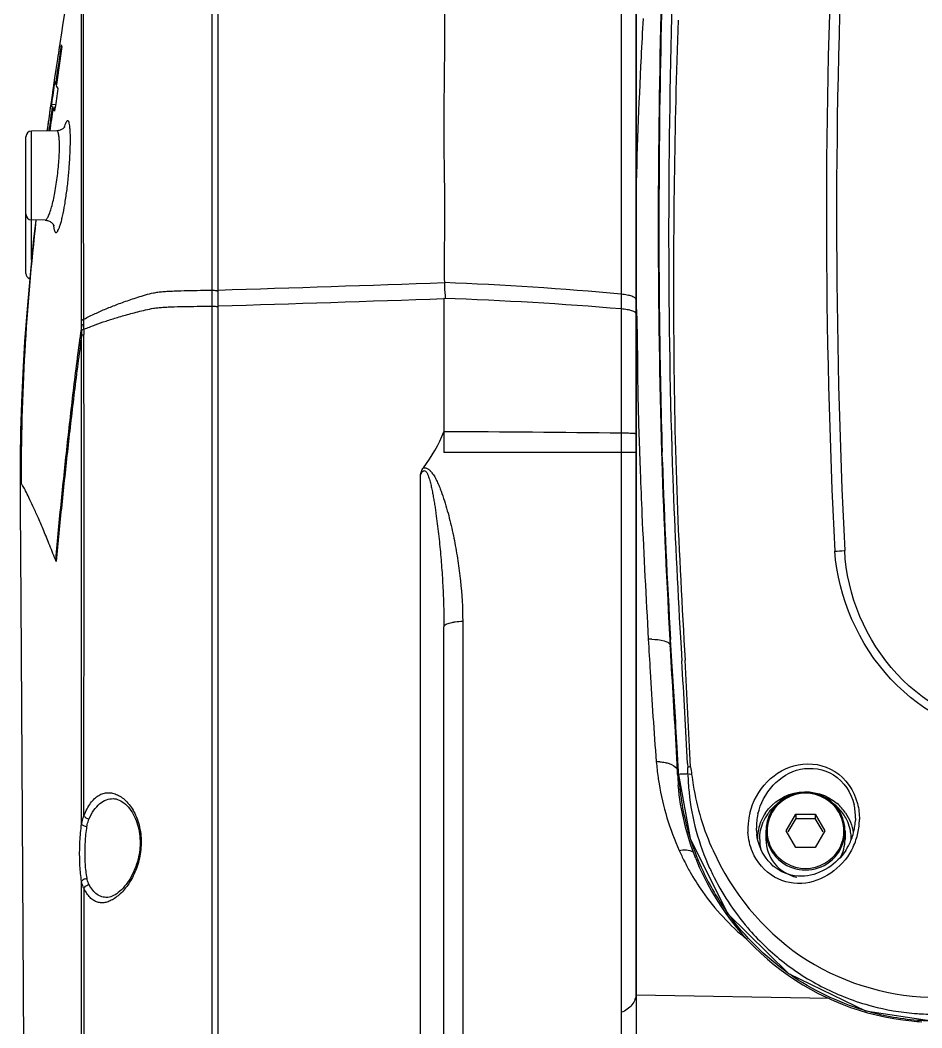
# Model space of a CAD drawing. Header units: millimetres. Extents: x 4086 to 8300, y 123 to 1549.
# Drawn here: x 6706.65 to 6726.6, y 817.51 to 839.81 of the extents above; entities that cross this region are included whole.
import ezdxf

# ---------------------------------------------------------------- set-up
doc = ezdxf.new("R2010")
doc.units = ezdxf.units.MM
doc.layers.add('外形图', color=7, linetype='Continuous')

msp = doc.modelspace()

# ---------------------------------------------------------------- linework, layer by layer
at = {"layer": '外形图'}
for p, q in [((6710.8976, 786.4871), (6710.8976, 844.8563)), ((6711.0291, 773.2315), (6711.0291, 844.8616)), ((6719.9527, 844.0513), (6719.9526, 833.7431)), ((6720.2791, 843.5823), (6720.2791, 816.8915)), ((6720.2791, 818.2281), (6720.2791, 842.2456)), ((6707.4761, 838.9435), (6707.4145, 838.5339)), ((6707.4145, 838.5339), (6707.3722, 838.2474)), ((6707.4145, 838.5339), (6707.3818, 838.3129)), ((6707.4328, 838.3888), (6707.4523, 838.3842)), ((6707.4522, 838.3842), (6707.4479, 838.3539)), ((6707.3361, 837.9962), (6707.3176, 837.867)), ((6707.3434, 837.9508), (6707.4346, 837.9453)), ((6707.3176, 837.867), (6707.2833, 837.6276)), ((6707.3165, 837.861), (6707.3174, 837.867)), ((6707.3607, 837.8901), (6707.4263, 837.8862)), ((6707.3763, 837.8552), (6707.4217, 837.8531)), ((6707.4217, 837.8531), (6707.4134, 837.7941)), ((6707.4599, 837.3618), (6706.9019, 837.3521)), ((6706.9019, 834.499), (6706.9019, 837.3521)), ((6707.2508, 837.3996), (6707.245, 837.3578)), ((6706.7791, 835.5121), (6706.7791, 837.2271)), ((6706.7791, 834.2047), (6706.7791, 835.5118)), ((6707.2011, 835.3819), (6706.9019, 835.3871)), ((6716.0291, 833.6486), (6716.0291, 830.6991)), ((6719.9528, 833.4165), (6719.9526, 830.6672)), ((6708.0102, 832.9409), (6708.0101, 833.0531)), ((6708.0632, 832.969), (6708.0632, 833.0852)), ((6708.0104, 822.0193), (6708.0106, 832.8278)), ((6716.0287, 830.6993), (6716.0291, 830.7003)), ((6716.0291, 830.6991), (6716.0291, 830.2368)), ((6719.9526, 830.6672), (6719.9526, 830.2368)), ((6720.2791, 830.2368), (6716.0291, 830.2368)), ((6719.9526, 830.2368), (6719.9527, 817.8504)), ((6720.8641, 830.0278), (6720.8572, 830.2533)), ((6715.5072, 816.9832), (6715.5082, 829.7337)), ((6707.4465, 827.8284), (6707.4303, 827.87)), ((6716.0291, 816.9405), (6716.0291, 826.3834)), ((6716.4432, 826.5077), (6716.4431, 817.3698)), ((6721.2627, 826.142), (6721.2759, 825.9181)), ((6721.0403, 825.9042), (6721.0371, 825.9589)), ((6721.058, 825.6113), (6721.0403, 825.9042)), ((6721.0739, 825.6123), (6721.0438, 826.1043)), ((6721.2759, 825.9181), (6721.2932, 825.6253)), ((6721.08, 825.5137), (6721.0739, 825.6123)), ((6721.1983, 823.1147), (6721.1874, 823.341)), ((6721.2203, 823.145), (6721.21, 823.3423)), ((6721.4183, 823.3529), (6721.4223, 823.2709)), ((6721.2218, 823.1159), (6721.2203, 823.145)), ((6721.2203, 823.112), (6721.4767, 821.6943)), ((6723.5991, 821.8659), (6723.8141, 822.2317)), ((6723.8141, 822.1374), (6723.6403, 821.8417)), ((6723.8141, 822.2317), (6723.8141, 822.1374)), ((6723.8141, 822.2317), (6724.2441, 822.2317)), ((6723.8141, 822.1374), (6724.2441, 822.1374)), ((6724.2441, 822.2317), (6724.2441, 822.1374)), ((6724.2441, 822.2317), (6724.4591, 821.866)), ((6724.4179, 821.8417), (6724.2441, 822.1374)), ((6725.1353, 822.1498), (6725.1337, 822.0958)), ((6722.9449, 821.8756), (6722.9434, 821.9276)), ((6723.1541, 821.8612), (6723.1541, 821.6774)), ((6723.8141, 821.5002), (6723.5991, 821.8659)), ((6724.4591, 821.866), (6724.2441, 821.5002)), ((6724.9041, 821.8613), (6724.9041, 821.6774)), ((6724.2441, 821.5002), (6723.8141, 821.5002)), ((6708.0105, 786.6023), (6708.0108, 820.7431)), ((6724.5547, 818.1535), (6720.2791, 818.2281)), ((6725.3561, 817.8841), (6726.8235, 817.6588)), ((6719.9527, 817.8504), (6719.9526, 816.4225))]:
    msp.add_line(p, q, dxfattribs=at)
for points in [[(6708.0102, 842.0033), (6707.9793, 841.8811), (6707.9465, 841.7415), (6707.9138, 841.592), (6707.8815, 841.434), (6707.8497, 841.2686), (6707.8182, 841.0969), (6707.7871, 840.9192), (6707.756, 840.7359), (6707.7249, 840.5474), (6707.6937, 840.3541), (6707.6623, 840.1562), (6707.6305, 839.9531), (6707.598, 839.7439), (6707.5647, 839.5276), (6707.529, 839.2937)], [(6707.64, 837.4567), (6707.6403, 837.4572), (6707.6401, 837.4568), (6707.639, 837.455), (6707.6371, 837.4519), (6707.6341, 837.4476), (6707.6301, 837.4423), (6707.6251, 837.4361), (6707.6189, 837.4294), (6707.6115, 837.4221), (6707.6028, 837.4143), (6707.5925, 837.4062), (6707.5806, 837.398), (6707.5668, 837.3898), (6707.5513, 837.3822), (6707.5343, 837.3753), (6707.5158, 837.3696), (6707.4962, 837.3653), (6707.4756, 837.3626), (6707.4599, 837.3618)], [(6706.9962, 835.3854), (6706.9493, 834.9709), (6706.8692, 834.1734), (6706.8034, 833.4167), (6706.7506, 832.6949), (6706.7099, 832.0057), (6706.6804, 831.3471), (6706.6612, 830.7174), (6706.6517, 830.1133), (6706.6511, 829.5397)], [(6707.2011, 835.3819), (6707.2168, 835.381), (6707.2378, 835.3783), (6707.2584, 835.3736), (6707.2782, 835.3672), (6707.2968, 835.3593), (6707.3139, 835.3502), (6707.3293, 835.3403), (6707.3428, 835.3299), (6707.3545, 835.3195), (6707.3645, 835.3093), (6707.3727, 835.2997), (6707.3795, 835.2907), (6707.3851, 835.2825), (6707.3896, 835.275), (6707.3931, 835.2684), (6707.3957, 835.263), (6707.3974, 835.259), (6707.3983, 835.2564), (6707.3986, 835.2557)], [(6706.6511, 829.5397), (6706.6544, 829.0258), (6706.6606, 828.0089), (6706.6669, 826.9444)], [(6706.6669, 826.9444), (6706.6871, 823.4114), (6706.7517, 812.0991)], [(6708.7137, 822.5789), (6708.7381, 822.5774), (6708.7729, 822.5716), (6708.8077, 822.5619), (6708.8423, 822.5484), (6708.8769, 822.5312), (6708.9113, 822.5103), (6708.9453, 822.486), (6708.9786, 822.4583), (6709.0111, 822.4275), (6709.0425, 822.3938), (6709.0726, 822.3574), (6709.1013, 822.3185), (6709.1284, 822.2775), (6709.1537, 822.2346), (6709.177, 822.1901), (6709.1983, 822.1445), (6709.2177, 822.0977), (6709.235, 822.0501), (6709.2503, 822.0017), (6709.2636, 821.9526), (6709.275, 821.9029), (6709.2846, 821.8527), (6709.2922, 821.802), (6709.2981, 821.7509), (6709.3021, 821.6994), (6709.3042, 821.6476), (6709.3046, 821.5955), (6709.3032, 821.5432), (6709.3003, 821.4963)], [(6721.4767, 821.6943), (6722.3062, 820.0401), (6723.6509, 818.7062), (6725.3561, 817.8841)], [(6709.3003, 821.4963), (6709.2962, 821.4502), (6709.2897, 821.3977), (6709.2814, 821.3449), (6709.2712, 821.2918), (6709.2591, 821.2385), (6709.245, 821.1852), (6709.229, 821.1319), (6709.2109, 821.0788), (6709.1907, 821.0259), (6709.1685, 820.9733), (6709.1442, 820.9214), (6709.118, 820.8702), (6709.0899, 820.8203), (6709.0601, 820.7719), (6709.0287, 820.7253), (6708.996, 820.6808), (6708.9623, 820.6387), (6708.9276, 820.5995), (6708.8925, 820.5632), (6708.8571, 820.5302), (6708.8217, 820.5007), (6708.7868, 820.4747), (6708.7526, 820.4524), (6708.7194, 820.4338), (6708.687, 820.4186), (6708.6553, 820.4069), (6708.6245, 820.3985), (6708.5945, 820.3936), (6708.5741, 820.3924)]]:
    msp.add_lwpolyline(points, dxfattribs=at)
for centre, radius, start, end in [((6875.8885, 835.489), 151.3962, 177.280358, 182.814573), ((6874.3768, 835.41), 149.6609, 177.219632, 182.811288), ((6897.9195, 835.3156), 177.1491, 178.408091, 181.543506), ((6912.2583, 835.253), 191.4731, 178.516139, 179.798589), ((6963.5181, 800.9371), 258.8095, 171.484295, 171.679637), ((7013.611, 793.9032), 309.3731, 171.575766, 171.733494), ((6707.9404, 839.392), 0.4002, 199.00226, 204.37756), ((6860.0423, 815.8935), 154.2838, 171.593196, 171.780393), ((6734.5754, 834.3128), 27.4862, 171.6319, 171.76998), ((6906.1027, 810.0607), 200.6154, 171.910025, 172.036869), ((6755.4423, 830.9389), 48.6211, 171.65407, 171.80792), ((6825.4682, 820.9839), 119.3114, 171.8539, 172.111528), ((6742.4985, 832.7777), 35.5473, 171.77854, 172.07145), ((6835.3235, 819.6945), 129.2297, 171.921498, 172.143544), ((6798.5943, 824.8028), 92.2073, 172.005024, 172.173911), ((6706.9041, 837.2271), 0.125, 91, 180), ((6708.8354, 837.066), 1.2662, 161.88368, 163.02595), ((6849.5967, 834.4776), 128.8183, 179.355553, 181.879311), ((6890.8402, 835.2126), 170.0553, 179.759609, 181.671126), ((6706.9041, 835.5121), 0.125, 180, 269), ((6706.9041, 834.2047), 0.125, 180, 250.17319), ((6666.0757, 2271.6003), 1438.4683, 271.7908355, 271.9904611), ((6713.3479, 763.0198), 71.031, 84.664728, 87.829435), ((6666.026, 2286.0698), 1453.284, 271.7745307, 271.9717614), ((6713.3474, 755.5111), 78.1849, 85.153649, 88.034422), ((6678.7904, 833.1076), 29.2197, 359.89298, 0.0974), ((6679.0391, 833.0808), 29.0241, 0.00862, 0.2235), ((6743.8542, 833.0044), 35.844, 180.1015, 180.28218), ((6763.4681, 832.9239), 55.405, 179.95344, 180.07288), ((6712.7887, 832.0171), 3.4977, 322.7761, 337.86697), ((6713.3689, 262.8173), 567.8881, 89.335733, 89.731605), ((6860.2386, 834.4142), 139.4577, 181.590328, 181.784228), ((6843.6628, 834.4059), 123.3765, 181.936482, 182.131971), ((6870.8692, 834.8867), 150.0979, 181.838163, 183.409973), ((6859.7248, 834.4207), 138.9302, 181.811959, 183.431791), ((6720.6095, 824.6728), 1.4337, 89.1151, 92.32979), ((6500.2768, 812.3219), 221.4165, 2.855665, 3.444582), ((6546.6085, 815.6239), 175.0435, 2.507398, 3.281025), ((6598.8104, 816.8231), 122.573, 3.048782, 3.223045), ((6720.7656, 822.5307), 0.864, 87.21659, 92.48539), ((6726.6222, 823.8768), 5.9138, 184.68361, 188.03992), ((6715.4269, 822.991), 6.0019, 1.28391, 2.6732), ((6726.6383, 823.879), 5.9301, 188.03925, 189.41007), ((6726.9933, 823.3839), 5.8013, 182.65993, 185.04176), ((6721.9454, 809.3535), 13.7814, 92.74953, 93.00954), ((6726.6263, 823.3904), 5.4115, 182.90768, 185.41436), ((6722.1594, 804.9125), 18.2276, 92.56626, 92.75201), ((6722.4224, 799.0302), 24.1158, 92.36503, 92.56472), ((6727.009, 823.2644), 5.5835, 181.42658, 185.59579), ((6727.6353, 823.8703), 6.1716, 187.03686, 189.24157), ((6726.726, 823.8961), 6.0194, 189.4343, 204.14536), ((6726.9582, 823.4249), 5.7451, 185.44411, 197.19988), ((6727.2093, 823.8043), 5.7404, 189.27456, 204.44276), ((6724.0406, 821.6634), 1.006, 38.7786, 50.25708), ((6724.0416, 821.6727), 1.0548, 34.28062, 49.249), ((6723.9102, 822.1668), 1.2249, 6.31359, 13.09778), ((6724.2258, 821.9067), 1.4717, 166.24294, 175.11541), ((6724.3054, 821.9337), 1.3623, 167.04919, 173.83353), ((6724.0055, 821.6814), 1.0408, 145.77426, 157.10841), ((6724.0071, 821.6721), 0.9924, 145.10405, 156.6795), ((6724.0103, 821.6697), 0.9965, 141.24514, 145.098), ((6724.048, 821.6703), 0.996, 23.34696, 38.73545), ((6723.8613, 822.1613), 1.2741, 359.47964, 6.31594), ((6723.7678, 822.1294), 1.4546, 347.61681, 359.54527), ((6724.1785, 821.9113), 1.4242, 175.13609, 180.50411), ((6724.1521, 821.9114), 1.3977, 180.51981, 181.7031), ((6724.2609, 821.9385), 1.3176, 173.83395, 180.47496), ((6724.0003, 821.6853), 1.0346, 160.98823, 179.92505), ((6723.9982, 821.6849), 1.0327, 157.13138, 160.93195), ((6724.0586, 821.6759), 0.984, 11.63585, 23.29181), ((6723.7768, 822.1687), 1.3591, 341.9066, 349.00855), ((6723.7997, 822.1641), 1.3357, 349.01463, 354.68089), ((6723.8159, 822.1623), 1.3194, 354.68995, 356.02783), ((6723.8228, 822.1619), 1.3125, 356.02801, 357.11642), ((6726.9703, 823.4276), 5.7575, 197.19009, 197.71175), ((6727.0025, 823.4392), 5.7916, 197.7238, 205.20294), ((6724.1438, 821.9112), 1.3895, 181.70294, 182.97398), ((6724.211, 821.9383), 1.2676, 182.83156, 183.81092), ((6724.2019, 821.9376), 1.2585, 183.8102, 185.30977), ((6724.1879, 821.9363), 1.2444, 185.30906, 187.08978), ((6723.9973, 821.6778), 0.9816, 180.02451, 192.80769), ((6723.7661, 822.1723), 1.3704, 331.03147, 341.90193), ((6724.0608, 821.6769), 0.9817, 3.86564, 11.60206), ((6724.0671, 821.6773), 0.9753, 0.00386, 3.86714), ((6723.7321, 822.1378), 1.4914, 335.08811, 341.45296), ((6723.74, 822.1352), 1.483, 341.45236, 347.62989), ((6724.057, 821.9046), 1.1094, 200.19771, 203.49227), ((6723.7772, 822.1665), 1.3579, 327.32138, 331.01913), ((6726.3752, 823.7326), 5.6324, 204.08696, 206.80704), ((6726.9412, 823.3796), 5.748, 201.73468, 264.40961), ((6726.2971, 823.6932), 5.545, 206.80783, 209.59406), ((6727.0246, 823.3772), 5.6242, 204.53737, 206.02755), ((6727.0762, 823.4749), 5.8736, 205.2118, 215.43383), ((6727.0683, 823.3987), 5.6729, 206.02992, 213.08516), ((6727.0085, 823.359), 5.6012, 213.07832, 220.5214), ((6727.0505, 823.4575), 5.8426, 215.44125, 216.11143), ((6726.9326, 823.2967), 5.5029, 220.5416, 231.40386), ((6726.9146, 823.2777), 5.4769, 231.42758, 237.33269), ((6726.96, 823.3921), 5.7321, 234.48943, 235.08807), ((6726.9082, 823.2696), 5.4666, 237.34248, 248.97868), ((6726.8905, 823.2296), 5.423, 249.00174, 255.1799), ((6726.9425, 823.334), 5.6723, 253.48021, 254.07048), ((6726.9546, 823.3894), 5.7289, 254.10564, 266.25153), ((6726.8932, 823.2494), 5.4427, 255.20615, 265.22089), ((6726.939, 823.3932), 5.7613, 264.44435, 266.66335), ((6726.8999, 823.3276), 5.5213, 265.21886, 266.66199), ((6726.9041, 823.405), 5.5988, 266.66557, 269.18198), ((6726.9569, 823.4234), 5.763, 266.25077, 268.38562)]:
    msp.add_arc(centre, radius, start, end, dxfattribs=at)
for points, knots in [([(6716.0279, 845.0663), (6716.0272, 845.0519), (6716.0269, 845.023), (6716.026, 844.9654), (6716.0255, 844.8645), (6716.0254, 844.7205), (6716.0258, 844.5475), (6716.0265, 844.317), (6716.0268, 844.0288), (6716.0224, 843.5677), (6716.0168, 842.9913), (6716.0194, 842.2996), (6716.0282, 841.608), (6716.0381, 840.9164), (6716.043, 840.2248), (6716.0424, 839.5331), (6716.0373, 838.8414), (6716.0292, 838.1498), (6716.0244, 837.4581), (6716.0287, 836.7665), (6716.0396, 836.0749), (6716.0445, 835.3832), (6716.033, 834.6916), (6716.0325, 834.2304), (6716.0381, 833.9999)], [0, 0, 0, 0, 0.0039062, 0.0078124, 0.0156249, 0.03125, 0.0468751, 0.0625001, 0.0937502, 0.1250003, 0.1875005, 0.2500005, 0.3125007, 0.375001, 0.4375011, 0.5000013, 0.5625015, 0.6250018, 0.6875019, 0.7500019, 0.8125022, 0.8750019, 0.9375021, 1, 1, 1, 1]), ([(6708.0101, 833.1573), (6708.009, 833.769), (6708.0098, 834.6713), (6708.0093, 835.8515), (6708.0106, 836.6827), (6708.0098, 837.4697), (6708.0099, 838.2076), (6708.0108, 838.8914), (6708.011, 839.5157), (6708.0104, 840.0758), (6708.0097, 840.5687), (6708.0097, 840.9923), (6708.01, 841.3008), (6708.0103, 841.5106), (6708.0104, 841.6391), (6708.0103, 841.7479), (6708.0102, 841.8371), (6708.0101, 841.8991), (6708.0102, 841.939), (6708.0101, 841.9614), (6708.0103, 841.9789), (6708.01, 841.9915), (6708.0105, 841.999), (6708.01, 842.0024), (6708.0102, 842.0033)], [0, 0, 0, 0, 0.2074344, 0.3060027, 0.4002479, 0.4893339, 0.5729237, 0.6504833, 0.7212436, 0.7846473, 0.8404237, 0.8884229, 0.928304, 0.9450515, 0.9595816, 0.9718764, 0.9819531, 0.9898183, 0.9929176, 0.9954586, 0.9974396, 0.9988582, 0.9997124, 1, 1, 1, 1]), ([(6708.063, 833.194), (6708.0617, 833.5063), (6708.0587, 834.122), (6708.0559, 835.0307), (6708.054, 835.9075), (6708.0539, 836.746), (6708.0529, 837.5408), (6708.053, 838.2867), (6708.0541, 838.9784), (6708.0547, 839.6105), (6708.0548, 840.1781), (6708.0548, 840.6781), (6708.0554, 841.0514), (6708.056, 841.3143), (6708.0565, 841.4837), (6708.057, 841.634), (6708.0573, 841.7645), (6708.0576, 841.8752), (6708.0577, 841.955), (6708.0579, 842.0089), (6708.058, 842.0419), (6708.0582, 842.0699), (6708.0583, 842.0929), (6708.0584, 842.1109), (6708.0586, 842.1227), (6708.0586, 842.1297), (6708.0589, 842.1332), (6708.0585, 842.1353), (6708.0589, 842.1362)], [0, 0, 0, 0, 0.1047516, 0.2065816, 0.3048661, 0.3988866, 0.4879111, 0.5715093, 0.6491076, 0.7199801, 0.7835665, 0.8395464, 0.8877226, 0.9087819, 0.927754, 0.9445754, 0.9591825, 0.9715572, 0.981711, 0.9859564, 0.9896458, 0.9927771, 0.9953486, 0.9973587, 0.9988052, 0.9993166, 0.9996862, 1, 1, 1, 1]), ([(6721.0727, 840.2057), (6720.9799, 836.6925), (6720.9631, 831.9988), (6721.1937, 827.3148), (6721.2627, 826.142)], [0, 0, 0, 0, 0.7494634, 1, 1, 1, 1]), ([(6720.4354, 839.8452), (6720.4186, 839.5593), (6720.3507, 838.2173), (6720.2931, 836.8743), (6720.2791, 835.817)], [0, 0, 0, 0, 0.2131007, 1, 1, 1, 1]), ([(6721.2091, 839.8091), (6721.1288, 837.451), (6721.0787, 833.9086), (6721.1639, 829.1843), (6721.2979, 826.823), (6721.3651, 825.6422)], [0, 0, 0, 0, 0.4994488, 0.7496606, 1, 1, 1, 1]), ([(6707.529, 839.2937), (6707.5246, 839.2654), (6707.507, 839.1487), (6707.4894, 839.032), (6707.4761, 838.9435)], [0, 0, 0, 0, 0.2425044, 1, 1, 1, 1]), ([(6707.3722, 838.2474), (6707.3698, 838.2307), (6707.3577, 838.1469), (6707.3457, 838.0632), (6707.3361, 837.9962)], [0, 0, 0, 0, 0.1996439, 1, 1, 1, 1]), ([(6707.4479, 838.3539), (6707.4504, 838.3487), (6707.4612, 838.3277), (6707.4737, 838.3076), (6707.4837, 838.2929)], [0, 0, 0, 0, 0.2468621, 1, 1, 1, 1]), ([(6707.3607, 837.8901), (6707.3587, 837.8951), (6707.3515, 837.9149), (6707.3461, 837.9354), (6707.3434, 837.9508)], [0, 0, 0, 0, 0.2566557, 1, 1, 1, 1]), ([(6707.4134, 837.7941), (6707.41, 837.7991), (6707.3965, 837.8187), (6707.3843, 837.8393), (6707.3763, 837.8552)], [0, 0, 0, 0, 0.2537374, 1, 1, 1, 1]), ([(6707.2833, 837.6276), (6707.2803, 837.6064), (6707.2694, 837.5304), (6707.2585, 837.4544), (6707.2508, 837.3996)], [0, 0, 0, 0, 0.2793112, 1, 1, 1, 1]), ([(6707.7193, 836.3459), (6707.7292, 836.4489), (6707.7456, 836.6487), (6707.7604, 836.9329), (6707.7643, 837.1497), (6707.7613, 837.3), (6707.7565, 837.3909), (6707.7492, 837.4651), (6707.7396, 837.5214), (6707.7293, 837.5571), (6707.7186, 837.5753), (6707.7106, 837.5828), (6707.701, 837.5848), (6707.6914, 837.5804), (6707.6824, 837.5715), (6707.6729, 837.5581), (6707.6631, 837.54), (6707.6483, 837.5072), (6707.6385, 837.4796), (6707.632, 837.4597)], [0, 0, 0, 0, 0.2214772, 0.4290187, 0.6092272, 0.6854145, 0.7506543, 0.8040456, 0.8448828, 0.8730465, 0.8826564, 0.8898486, 0.8958266, 0.9024911, 0.9112996, 0.9228911, 0.9375097, 0.9552436, 1, 1, 1, 1]), ([(6707.4768, 836.3696), (6707.4846, 836.4339), (6707.498, 836.5603), (6707.5122, 836.7443), (6707.5201, 836.9142), (6707.5215, 837.0632), (6707.5164, 837.1855), (6707.507, 837.2684), (6707.495, 837.3175), (6707.4855, 837.3414), (6707.4747, 837.3574), (6707.4643, 837.3619), (6707.4599, 837.3618)], [0, 0, 0, 0, 0.1922611, 0.3772235, 0.5476748, 0.6969556, 0.8193835, 0.9107157, 0.9440089, 0.9691192, 0.9868691, 1, 1, 1, 1]), ([(6707.2011, 835.3819), (6707.2135, 835.3816), (6707.2333, 835.3981), (6707.2529, 835.4256), (6707.2712, 835.4585), (6707.2898, 835.4997), (6707.3169, 835.5703), (6707.3669, 835.7327), (6707.4263, 836.0071), (6707.4615, 836.2422), (6707.4768, 836.3696)], [0, 0, 0, 0, 0.0357565, 0.0638345, 0.0995823, 0.1430261, 0.1939576, 0.3167703, 0.6311797, 1, 1, 1, 1]), ([(6707.386, 835.2806), (6707.3883, 835.2559), (6707.3925, 835.2213), (6707.401, 835.1789), (6707.4078, 835.1545), (6707.4152, 835.1352), (6707.4234, 835.121), (6707.4325, 835.1116), (6707.4478, 835.1065), (6707.4639, 835.1171), (6707.4768, 835.1328), (6707.4939, 835.1601), (6707.5148, 835.2072), (6707.5342, 835.263), (6707.5504, 835.3169), (6707.5683, 835.382), (6707.6009, 835.5178), (6707.6426, 835.7381), (6707.6856, 836.0307), (6707.7089, 836.2383), (6707.7193, 836.3459)], [0, 0, 0, 0, 0.0504915, 0.0708819, 0.088011, 0.1019386, 0.1128584, 0.1212318, 0.1281106, 0.1439245, 0.1555796, 0.1702477, 0.2090236, 0.2603356, 0.2905239, 0.3235942, 0.3978755, 0.5747658, 0.7799068, 1, 1, 1, 1]), ([(6707.0004, 835.3857), (6706.8937, 834.4166), (6706.7239, 832.473), (6706.6678, 830.522), (6706.6761, 829.5469)], [0, 0, 0, 0, 0.4999562, 1, 1, 1, 1]), ([(6716.0381, 833.9999), (6716.0388, 833.9706), (6716.0425, 833.8529), (6716.0501, 833.7353), (6716.0584, 833.6472)], [0, 0, 0, 0, 0.24906, 1, 1, 1, 1]), ([(6708.063, 833.194), (6708.1454, 833.2347), (6708.3068, 833.313), (6708.5546, 833.4233), (6708.7678, 833.5075), (6708.9507, 833.5741), (6709.1003, 833.6259), (6709.2585, 833.6775), (6709.4252, 833.7311), (6709.5735, 833.7691), (6709.7025, 833.7905), (6709.8105, 833.8017), (6709.93, 833.8095), (6710.1115, 833.8178), (6710.3506, 833.824), (6710.6303, 833.8291), (6710.8126, 833.832), (6710.8976, 833.833)], [0, 0, 0, 0, 0.0936494, 0.1826425, 0.2761532, 0.3270256, 0.3808802, 0.437397, 0.4964056, 0.559287, 0.5930679, 0.6293941, 0.6698207, 0.7151069, 0.8143301, 0.913475, 1, 1, 1, 1]), ([(6710.8976, 833.833), (6710.9142, 833.8332), (6710.9453, 833.8321), (6710.9816, 833.8275), (6711.0057, 833.821), (6711.0193, 833.8158), (6711.0291, 833.8088), (6711.0291, 833.8036)], [0, 0, 0, 0, 0.3586178, 0.669697, 0.7928285, 0.8889382, 1, 1, 1, 1]), ([(6719.9526, 833.7431), (6719.9526, 833.7159), (6719.9526, 833.607), (6719.9524, 833.4982), (6719.9523, 833.4164)], [0, 0, 0, 0, 0.2494247, 1, 1, 1, 1]), ([(6720.2791, 833.6243), (6720.2791, 833.631), (6720.2738, 833.6461), (6720.2547, 833.6648), (6720.2258, 833.6822), (6720.1871, 833.6983), (6720.1391, 833.7129), (6720.0604, 833.7305), (6719.997, 833.7389), (6719.9526, 833.7431)], [0, 0, 0, 0, 0.0552383, 0.1253341, 0.2173493, 0.3330445, 0.4716729, 0.6311375, 1, 1, 1, 1]), ([(6708.0632, 832.969), (6708.1457, 833.0016), (6708.3075, 833.0643), (6708.5554, 833.1525), (6708.7683, 833.2198), (6708.951, 833.273), (6709.1006, 833.3144), (6709.2587, 833.3557), (6709.4259, 833.3986), (6709.574, 833.429), (6709.7027, 833.446), (6709.8106, 833.455), (6709.9302, 833.4612), (6710.1116, 833.4678), (6710.3507, 833.4728), (6710.6304, 833.4769), (6710.8126, 833.4792), (6710.8976, 833.48)], [0, 0, 0, 0, 0.0916355, 0.1791178, 0.2715383, 0.3219937, 0.3755132, 0.4317763, 0.4906188, 0.5536813, 0.5877521, 0.6244919, 0.6654296, 0.7113083, 0.8118496, 0.9123179, 1, 1, 1, 1]), ([(6710.8976, 833.48), (6710.9142, 833.4802), (6710.9452, 833.4794), (6710.9858, 833.4751), (6711.0127, 833.469), (6711.0259, 833.4626), (6711.0291, 833.4583), (6711.0291, 833.4565)], [0, 0, 0, 0, 0.3637722, 0.678197, 0.8960111, 0.9606029, 1, 1, 1, 1]), ([(6720.2791, 833.3088), (6720.2791, 833.3226), (6720.2589, 833.3439), (6720.2258, 833.3612), (6720.1869, 833.3761), (6720.1391, 833.3891), (6720.0604, 833.4052), (6719.997, 833.4126), (6719.9527, 833.4166)], [0, 0, 0, 0, 0.1160988, 0.2073724, 0.3235128, 0.4635273, 0.6251338, 1, 1, 1, 1]), ([(6720.2904, 833.3094), (6720.3107, 832.8019), (6720.3038, 831.777), (6720.3393, 830.7531), (6720.3567, 830.2368)], [0, 0, 0, 0, 0.4957807, 1, 1, 1, 1]), ([(6708.0101, 833.0531), (6707.9783, 832.8381), (6707.922, 832.407), (6707.8415, 831.7599), (6707.7648, 831.1123), (6707.6682, 830.2484), (6707.5551, 829.1678), (6707.4708, 828.3027), (6707.4303, 827.87)], [0, 0, 0, 0, 0.1249872, 0.2500392, 0.3750619, 0.5000734, 0.7500251, 1, 1, 1, 1]), ([(6708.0101, 833.1573), (6708.0133, 833.1606), (6708.0293, 833.1751), (6708.0479, 833.1863), (6708.063, 833.194)], [0, 0, 0, 0, 0.2152816, 1, 1, 1, 1]), ([(6708.0101, 833.0531), (6708.0133, 833.056), (6708.0296, 833.0689), (6708.0482, 833.0785), (6708.0632, 833.0852)], [0, 0, 0, 0, 0.2113287, 1, 1, 1, 1]), ([(6708.0106, 832.8279), (6707.9813, 832.6204), (6707.9268, 832.2046), (6707.8485, 831.5805), (6707.7741, 830.9559), (6707.68, 830.1226), (6707.5692, 829.0802), (6707.4864, 828.2458), (6707.4465, 827.8284)], [0, 0, 0, 0, 0.1249451, 0.2499943, 0.375017, 0.5000317, 0.7499997, 1, 1, 1, 1]), ([(6708.0102, 832.9409), (6708.0135, 832.9435), (6708.03, 832.9549), (6708.0484, 832.9632), (6708.0632, 832.969)], [0, 0, 0, 0, 0.208407, 1, 1, 1, 1]), ([(6708.0106, 832.8279), (6708.0139, 832.8302), (6708.0304, 832.8407), (6708.0486, 832.8482), (6708.0632, 832.8535)], [0, 0, 0, 0, 0.2070232, 1, 1, 1, 1]), ([(6708.0635, 822.2026), (6708.0634, 823.0908), (6708.0638, 824.8673), (6708.0639, 827.5317), (6708.0639, 829.7514), (6708.0639, 831.3043), (6708.0632, 832.1901), (6708.0635, 832.6325), (6708.0632, 832.8535)], [0, 0, 0, 0, 0.2501905, 0.5003628, 0.7504858, 0.8753988, 0.9377538, 1, 1, 1, 1]), ([(6720.2791, 830.6525), (6720.2791, 830.6531), (6720.2765, 830.6541), (6720.2726, 830.655), (6720.2651, 830.6562), (6720.2553, 830.6573), (6720.2425, 830.6584), (6720.2203, 830.6599), (6720.1863, 830.6617), (6720.1387, 830.6635), (6720.0827, 830.665), (6720.0198, 830.6663), (6719.9757, 830.6669), (6719.9526, 830.6672)], [0, 0, 0, 0, 0.0057228, 0.0194171, 0.0416325, 0.0723518, 0.1114361, 0.1586779, 0.2765326, 0.4232438, 0.5954486, 0.7891876, 1, 1, 1, 1]), ([(6715.5082, 829.7337), (6715.5149, 829.7631), (6715.5301, 829.8212), (6715.5551, 829.8776), (6715.5739, 829.9012)], [0, 0, 0, 0, 0.5006033, 1, 1, 1, 1]), ([(6715.5082, 829.7337), (6715.5119, 829.7424), (6715.5195, 829.7598), (6715.5326, 829.7852), (6715.5479, 829.8092), (6715.5663, 829.8308), (6715.5947, 829.8424), (6715.6223, 829.8294), (6715.6405, 829.8076), (6715.6551, 829.7829), (6715.6677, 829.7572), (6715.6824, 829.722), (6715.6982, 829.6769), (6715.7146, 829.6221), (6715.7293, 829.5667), (6715.7428, 829.5111), (6715.7594, 829.4366), (6715.7784, 829.3431), (6715.799, 829.2304), (6715.8179, 829.1175), (6715.8355, 829.0044), (6715.8575, 828.8533), (6715.8826, 828.6642), (6715.9095, 828.4368), (6715.9336, 828.2092), (6715.955, 827.9813), (6715.9738, 827.7533), (6715.9901, 827.5251), (6716.0083, 827.2208), (6716.0243, 826.8403), (6716.0291, 826.5357), (6716.0291, 826.3834)], [0, 0, 0, 0, 0.0077952, 0.0155848, 0.0233645, 0.0311089, 0.038733, 0.0463922, 0.0541756, 0.0619909, 0.0698115, 0.077634, 0.0932796, 0.1089273, 0.1245755, 0.1402241, 0.1558728, 0.1871697, 0.2184667, 0.2497635, 0.2810599, 0.3123555, 0.3749428, 0.4375234, 0.5000944, 0.5626531, 0.6251966, 0.6877224, 0.750228, 0.8751669, 1, 1, 1, 1]), ([(6715.5741, 829.9017), (6715.5789, 829.9021), (6715.5883, 829.9007), (6715.6026, 829.9013), (6715.6167, 829.8996), (6715.6354, 829.8966), (6715.6581, 829.8892), (6715.6824, 829.874), (6715.7041, 829.8556), (6715.7248, 829.836), (6715.7442, 829.8151), (6715.7682, 829.7857), (6715.7955, 829.7468), (6715.8348, 829.6816), (6715.8782, 829.597), (6715.9241, 829.4925), (6715.9794, 829.3509), (6716.0404, 829.171), (6716.1047, 828.9526), (6716.1812, 828.6595), (6716.2622, 828.2907), (6716.3396, 827.8455), (6716.4162, 827.2526), (6716.4432, 826.8051), (6716.4432, 826.5077)], [0, 0, 0, 0, 0.0039338, 0.0078655, 0.011799, 0.0157297, 0.0235791, 0.0314386, 0.0393128, 0.047191, 0.0550723, 0.062957, 0.0787299, 0.0945105, 0.1260725, 0.1576371, 0.1891948, 0.2522658, 0.3152676, 0.3781822, 0.5036864, 0.6286962, 0.7531349, 1, 1, 1, 1]), ([(6720.3717, 829.8162), (6720.3834, 829.5006), (6720.4342, 828.2633), (6720.5006, 827.0266), (6720.5513, 826.1054)], [0, 0, 0, 0, 0.254977, 1, 1, 1, 1]), ([(6706.6761, 829.5462), (6706.6728, 829.5499), (6706.6678, 829.5552), (6706.6587, 829.5597), (6706.654, 829.5566), (6706.6522, 829.5525), (6706.6512, 829.5467), (6706.6511, 829.5423), (6706.6511, 829.5397)], [0, 0, 0, 0, 0.3386314, 0.5250772, 0.599641, 0.6952855, 0.8267939, 1, 1, 1, 1]), ([(6707.4302, 827.8691), (6707.3834, 827.9886), (6707.2938, 828.2141), (6707.1633, 828.5309), (6707.0456, 828.8062), (6706.9418, 829.0394), (6706.8531, 829.2295), (6706.7802, 829.3757), (6706.7292, 829.4695), (6706.696, 829.5214), (6706.6824, 829.5399), (6706.6761, 829.5469)], [0, 0, 0, 0, 0.2090473, 0.3952125, 0.5579447, 0.6966927, 0.8108268, 0.8996692, 0.9627449, 0.9845661, 1, 1, 1, 1]), ([(6728.666, 823.8079), (6727.6457, 823.9467), (6725.6388, 824.964), (6724.7577, 827.0274), (6724.6749, 828.0549)], [0, 0, 0, 0, 0.4997346, 1, 1, 1, 1]), ([(6728.6873, 823.978), (6727.7076, 824.1076), (6725.7798, 825.0826), (6724.9436, 827.0821), (6724.896, 828.0697)], [0, 0, 0, 0, 0.4998736, 1, 1, 1, 1]), ([(6716.0291, 826.3834), (6716.0291, 826.401), (6716.0561, 826.4277), (6716.099, 826.4488), (6716.1496, 826.4666), (6716.2109, 826.4815), (6716.3097, 826.4986), (6716.3885, 826.5053), (6716.4432, 826.5077)], [0, 0, 0, 0, 0.1175796, 0.2111687, 0.3299202, 0.4719584, 0.6339561, 1, 1, 1, 1]), ([(6720.5513, 826.1054), (6720.5643, 825.8686), (6720.6159, 824.9644), (6720.6735, 824.0603), (6720.7281, 823.3939)], [0, 0, 0, 0, 0.2617901, 1, 1, 1, 1]), ([(6720.6317, 826.1064), (6720.7221, 826.105), (6720.8582, 826.0916), (6721.0139, 826.0313), (6721.0362, 825.9824)], [0, 0, 0, 0, 0.6269595, 1, 1, 1, 1]), ([(6720.9219, 823.3798), (6720.9524, 823.3737), (6721.0536, 823.3467), (6721.1553, 823.2875), (6721.1934, 823.2232)], [0, 0, 0, 0, 0.2942101, 1, 1, 1, 1]), ([(6721.4844, 823.2818), (6721.4721, 823.2801), (6721.4513, 823.277), (6721.4306, 823.273), (6721.4223, 823.2709)], [0, 0, 0, 0, 0.589272, 1, 1, 1, 1]), ([(6722.7963, 822.2567), (6722.8595, 822.515), (6723.1259, 823.0012), (6723.8579, 823.4275), (6724.7546, 823.2789), (6725.1059, 822.7532), (6725.1789, 822.4723)], [0, 0, 0, 0, 0.2440634, 0.4826157, 0.7336575, 1, 1, 1, 1]), ([(6722.9778, 822.239), (6723.0313, 822.4722), (6723.2604, 822.9124), (6723.907, 823.3185), (6724.7297, 823.1953), (6725.0426, 822.704), (6725.1032, 822.4444)], [0, 0, 0, 0, 0.2424017, 0.4784719, 0.7299178, 1, 1, 1, 1]), ([(6721.2204, 823.112), (6721.2204, 823.1127), (6721.2206, 823.1141), (6721.2213, 823.1153), (6721.2218, 823.1159)], [0, 0, 0, 0, 0.4648127, 1, 1, 1, 1]), ([(6721.5102, 823.1145), (6721.4937, 823.1158), (6721.4837, 823.1045), (6721.4507, 823.1249), (6721.4537, 823.1256)], [0, 0, 0, 0, 0.8409895, 1, 1, 1, 1]), ([(6708.0635, 822.2026), (6708.0837, 822.2542), (6708.127, 822.35), (6708.2049, 822.4774), (6708.2915, 822.5787), (6708.3856, 822.6527), (6708.4866, 822.6984), (6708.5923, 822.715), (6708.7001, 822.7032), (6708.8077, 822.6645), (6708.9133, 822.5998), (6709.055, 822.4734), (6709.2098, 822.245), (6709.3225, 821.8948), (6709.3352, 821.6313), (6709.3247, 821.4945)], [0, 0, 0, 0, 0.0709745, 0.1344561, 0.1906877, 0.2408061, 0.2867684, 0.3310826, 0.3762495, 0.4242608, 0.4765079, 0.5339491, 0.6664955, 0.8241879, 1, 1, 1, 1]), ([(6708.1741, 822.1246), (6708.2045, 822.1943), (6708.2712, 822.3193), (6708.4014, 822.4694), (6708.5517, 822.5614), (6708.6614, 822.5798), (6708.7137, 822.5789)], [0, 0, 0, 0, 0.3056308, 0.5652287, 0.7897033, 1, 1, 1, 1]), ([(6723.1449, 822.2668), (6723.3087, 822.5075), (6723.8739, 822.8593), (6724.5088, 822.6624), (6724.7302, 822.4718)], [0, 0, 0, 0, 0.4991293, 1, 1, 1, 1]), ([(6724.7654, 822.283), (6724.6228, 822.5266), (6724.0291, 822.8749), (6723.4353, 822.5265), (6723.2928, 822.283)], [0, 0, 0, 0, 0.5000002, 1, 1, 1, 1]), ([(6724.5527, 822.5497), (6724.4047, 822.6583), (6724.0291, 822.7827), (6723.6534, 822.6583), (6723.5054, 822.5496)], [0, 0, 0, 0, 0.5000001, 1, 1, 1, 1]), ([(6708.0104, 822.0193), (6708.0131, 822.0356), (6708.0248, 822.0982), (6708.0437, 822.1598), (6708.0635, 822.2026)], [0, 0, 0, 0, 0.2597617, 1, 1, 1, 1]), ([(6708.0635, 822.2026), (6708.0726, 822.1837), (6708.1075, 822.1503), (6708.1499, 822.1311), (6708.1741, 822.1246)], [0, 0, 0, 0, 0.4561819, 1, 1, 1, 1]), ([(6708.1299, 821.9624), (6708.1321, 821.9767), (6708.1418, 822.0319), (6708.1575, 822.0864), (6708.1741, 822.1246)], [0, 0, 0, 0, 0.2579699, 1, 1, 1, 1]), ([(6707.9693, 821.4898), (6707.9704, 821.5354), (6707.977, 821.7124), (6707.9925, 821.8891), (6708.0104, 822.0193)], [0, 0, 0, 0, 0.258055, 1, 1, 1, 1]), ([(6708.0104, 822.0193), (6708.0136, 822.0119), (6708.0267, 821.9976), (6708.0661, 821.9747), (6708.1033, 821.9655), (6708.1299, 821.9624)], [0, 0, 0, 0, 0.1762775, 0.4112529, 1, 1, 1, 1]), ([(6708.0889, 821.4868), (6708.09, 821.5279), (6708.0965, 821.6869), (6708.112, 821.8456), (6708.1299, 821.9624)], [0, 0, 0, 0, 0.2580122, 1, 1, 1, 1]), ([(6723.1541, 821.6774), (6723.1541, 821.4874), (6723.2924, 821.094), (6723.6491, 820.881), (6723.8365, 820.8394)], [0, 0, 0, 0, 0.497375, 1, 1, 1, 1]), ([(6708.0108, 820.7431), (6707.9925, 820.8594), (6707.9693, 821.1083), (6707.9661, 821.3581), (6707.9693, 821.4898)], [0, 0, 0, 0, 0.4719929, 1, 1, 1, 1]), ([(6709.3247, 821.4945), (6709.3149, 821.3673), (6709.2683, 821.1241), (6709.1299, 820.8023), (6708.9536, 820.549), (6708.785, 820.3936), (6708.6474, 820.315), (6708.5499, 820.2805), (6708.4541, 820.2692), (6708.3614, 820.2831), (6708.274, 820.3235), (6708.194, 820.3896), (6708.122, 820.4804), (6708.0825, 820.552), (6708.064, 820.5911)], [0, 0, 0, 0, 0.1789109, 0.343649, 0.4875331, 0.6087597, 0.6612138, 0.7088012, 0.7527353, 0.7950748, 0.8385459, 0.885906, 0.9392985, 1, 1, 1, 1]), ([(6708.1303, 820.8162), (6708.112, 820.9205), (6708.0889, 821.1441), (6708.0857, 821.3685), (6708.0889, 821.4868)], [0, 0, 0, 0, 0.4721462, 1, 1, 1, 1]), ([(6725.0847, 821.5096), (6724.8993, 821.1105), (6724.2578, 820.5911), (6723.2942, 820.7748), (6722.9521, 821.1706), (6722.856, 821.3982)], [0, 0, 0, 0, 0.4782021, 0.7315549, 1, 1, 1, 1]), ([(6724.9202, 821.4333), (6724.7265, 821.1315), (6724.1814, 820.7642), (6723.3997, 820.9447), (6723.1217, 821.2736), (6723.0396, 821.4624)], [0, 0, 0, 0, 0.4737225, 0.7280229, 1, 1, 1, 1]), ([(6723.2928, 821.4489), (6723.4353, 821.2054), (6724.0291, 820.857), (6724.6229, 821.2054), (6724.7654, 821.4489)], [0, 0, 0, 0, 0.5000002, 1, 1, 1, 1]), ([(6721.9833, 821.429), (6722.3995, 820.5148), (6723.7252, 818.857), (6725.7627, 818.2145), (6726.7631, 818.185)], [0, 0, 0, 0, 0.5009119, 1, 1, 1, 1]), ([(6723.5, 821.1768), (6723.6489, 821.0657), (6724.0291, 820.9381), (6724.4093, 821.0657), (6724.5582, 821.1768)], [0, 0, 0, 0, 0.5000001, 1, 1, 1, 1]), ([(6708.0108, 820.7431), (6708.0172, 820.7634), (6708.0452, 820.7895), (6708.0893, 820.8089), (6708.1163, 820.8147), (6708.1303, 820.8162)], [0, 0, 0, 0, 0.4376783, 0.7109724, 1, 1, 1, 1]), ([(6708.1746, 820.6775), (6708.1691, 820.6879), (6708.1487, 820.7321), (6708.1367, 820.7798), (6708.1303, 820.8162)], [0, 0, 0, 0, 0.2407427, 1, 1, 1, 1]), ([(6721.4755, 820.9548), (6721.5593, 820.8073), (6721.9074, 820.255), (6722.3585, 819.7676), (6722.7339, 819.4639)], [0, 0, 0, 0, 0.2599764, 1, 1, 1, 1]), ([(6708.064, 820.5911), (6708.0575, 820.6022), (6708.0331, 820.6503), (6708.0185, 820.7029), (6708.0108, 820.7431)], [0, 0, 0, 0, 0.2394802, 1, 1, 1, 1]), ([(6708.0649, 799.9448), (6708.0643, 803.3896), (6708.0637, 807.6946), (6708.0642, 812.8592), (6708.0633, 816.2965), (6708.0647, 818.8736), (6708.064, 820.5911)], [0, 0, 0, 0, 0.5005426, 0.6255347, 0.7504451, 1, 1, 1, 1]), ([(6708.064, 820.5911), (6708.0681, 820.6013), (6708.0931, 820.6427), (6708.1388, 820.6693), (6708.1746, 820.6775)], [0, 0, 0, 0, 0.2312919, 1, 1, 1, 1]), ([(6708.574, 820.3924), (6708.5357, 820.3917), (6708.4571, 820.4022), (6708.3468, 820.4582), (6708.2494, 820.5524), (6708.1982, 820.6327), (6708.1746, 820.6775)], [0, 0, 0, 0, 0.2224679, 0.4513976, 0.7060284, 1, 1, 1, 1]), ([(6720.2791, 818.2707), (6720.2791, 818.2253), (6720.2632, 818.133), (6720.2178, 818.0512), (6720.1894, 818.0146)], [0, 0, 0, 0, 0.4949101, 1, 1, 1, 1]), ([(6720.1894, 818.0146), (6720.1601, 817.9769), (6720.0879, 817.9094), (6719.9995, 817.8659), (6719.9527, 817.8504)], [0, 0, 0, 0, 0.4923102, 1, 1, 1, 1])]:
    msp.add_open_spline(points, degree=3, knots=knots, dxfattribs=at)
for points in [[(6707.4163, 838.4499), (6707.4197, 838.4291), (6707.4254, 838.4086), (6707.4328, 838.3888)], [(6720.2791, 833.6264), (6720.2797, 833.5206), (6720.2862, 833.415), (6720.2904, 833.3094)], [(6724.6749, 828.0549), (6724.7455, 828.0605), (6724.8161, 828.0659), (6724.8869, 828.0675)], [(6721.1875, 823.3411), (6721.1502, 824.0981), (6721.1033, 824.8547), (6721.0578, 825.6113)], [(6721.1896, 823.7145), (6721.1558, 824.3144), (6721.1174, 824.914), (6721.08, 825.5137)], [(6720.8076, 823.3937), (6720.8459, 823.3918), (6720.8842, 823.3873), (6720.9219, 823.3798)], [(6721.4844, 823.2818), (6721.4949, 823.2263), (6721.5043, 823.1704), (6721.5091, 823.1141)], [(6721.6018, 821.2511), (6721.3962, 821.7679), (6721.2634, 822.32), (6721.2145, 822.8741)], [(6721.4522, 822.72), (6721.5091, 822.143), (6721.6675, 821.5689), (6721.9083, 821.0415)], [(6723.2333, 822.2935), (6723.3131, 822.3929), (6723.414, 822.4782), (6723.5251, 822.5408)], [(6723.5054, 822.5496), (6723.4117, 822.4808), (6723.3301, 822.3912), (6723.2713, 822.2909)], [(6724.7868, 822.2909), (6724.728, 822.3913), (6724.6465, 822.4808), (6724.5527, 822.5497)], [(6725.1789, 822.4723), (6725.2088, 822.3571), (6725.2232, 822.2369), (6725.2224, 822.1179)], [(6723.2713, 822.2909), (6723.1963, 822.1628), (6723.1541, 822.0097), (6723.1541, 821.8612)], [(6723.2928, 822.283), (6723.22, 822.1586), (6723.1791, 822.01), (6723.1791, 821.8659)], [(6724.8791, 821.866), (6724.8791, 822.0101), (6724.8382, 822.1587), (6724.7654, 822.283)], [(6724.9041, 821.8613), (6724.9041, 822.0097), (6724.8619, 822.1628), (6724.7868, 822.2909)], [(6724.9132, 822.2668), (6725.0024, 822.1358), (6725.0623, 821.98), (6725.0833, 821.8229)], [(6723.0157, 821.6774), (6723.0157, 821.8093), (6723.0436, 821.9438), (6723.0957, 822.065)], [(6722.856, 821.3982), (6722.7973, 821.537), (6722.764, 821.6886), (6722.7562, 821.8391)], [(6723.0159, 821.5216), (6722.985, 821.6056), (6722.964, 821.6939), (6722.953, 821.7827)], [(6723.1541, 821.8612), (6723.1541, 821.7128), (6723.1963, 821.5597), (6723.2713, 821.4316)], [(6723.1791, 821.8659), (6723.1791, 821.8073), (6723.1857, 821.7483), (6723.1983, 821.691)], [(6723.1983, 821.691), (6723.2169, 821.6064), (6723.249, 821.5237), (6723.2928, 821.4489)], [(6724.7654, 821.4489), (6724.8092, 821.5237), (6724.8413, 821.6065), (6724.8599, 821.6911)], [(6724.7869, 821.4316), (6724.8619, 821.5597), (6724.9041, 821.7128), (6724.9041, 821.8613)], [(6724.7956, 821.263), (6724.8652, 821.3877), (6724.9041, 821.5346), (6724.9041, 821.6774)], [(6724.8599, 821.6911), (6724.8725, 821.7484), (6724.8791, 821.8073), (6724.8791, 821.866)], [(6721.2333, 821.4339), (6721.3359, 821.4531), (6721.4509, 821.4487), (6721.545, 821.4035)], [(6723.2713, 821.4316), (6723.329, 821.3331), (6723.4086, 821.2451), (6723.5, 821.1768)], [(6724.5582, 821.1768), (6724.6496, 821.2451), (6724.7292, 821.3331), (6724.7869, 821.4316)], [(6723.6305, 818.7261), (6723.1339, 819.0804), (6722.69, 819.5213), (6722.3305, 820.0141)], [(6725.3296, 817.8958), (6724.7441, 818.0695), (6724.1802, 818.3421), (6723.6794, 818.6916)]]:
    msp.add_open_spline(points, degree=3, dxfattribs=at)

doc.saveas('drawing.dxf')
